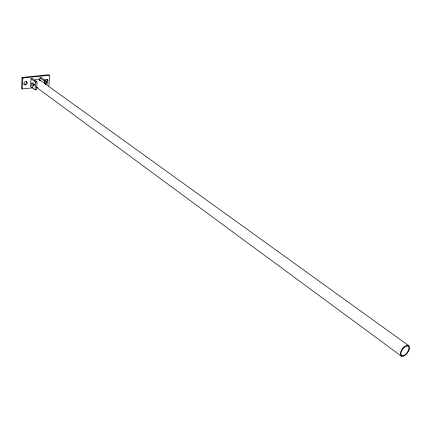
<?xml version="1.0" encoding="UTF-8"?>
<svg xmlns="http://www.w3.org/2000/svg" width="431" height="431" viewBox="0 0 431 431"><rect width="100%" height="100%" fill="white"/><g stroke="black" fill="none" stroke-linecap="round" stroke-linejoin="round"><path stroke-width="0.65" d="M48.892 86.065L49.56 75.28L48.8 74.741L22.083 77.456L21.55 88.409L22.288 88.964L32.928 87.805M22.288 88.964L22.827 78L22.083 77.456M31.016 78.722L30.601 86.518L35.105 89.864L36.597 89.696L37.039 81.868L32.508 78.571L31.016 78.722L35.541 82.025L37.039 81.868M35.105 89.864L35.541 82.025M39.776 80.392L39.927 77.806L41.403 77.655L45.977 80.926L45.74 84.821M44.339 83.679L44.495 81.082L39.927 77.806M33.747 86.254L34.216 85.139L33.898 83.442L33.117 82.865M36.252 87.445L37.583 87.299M44.495 81.082L45.977 80.926M22.827 78L49.56 75.28M38.962 79.347L408.378 345.436M36.64 87.434L401.525 356.259M45.519 82.779L45.729 83.9M34.599 80.398A3.976 3.362 -53.9 0 1 40.191 80.586M44.964 80.29A1.799 1.508 -54.8 0 1 47.518 79.67A1.799 1.508 -54.8 0 1 47.022 82.375M46.99 79.455A1.794 1.508 -54.8 0 1 46.262 81.836M26.296 81.621A1.821 1.552 -53 0 1 23.926 84.201M33.92 84.347A1.169 0.512 82.7 0 1 33.86 85.446M33.85 84.379A1.002 0.442 82.7 0 1 33.796 85.316M46.408 82.386A0.991 0.447 82.8 0 1 47.054 82.493A0.991 0.447 82.8 0 1 47.146 83.883A0.991 0.447 82.8 0 1 46.5 83.776M31.996 82.984L31.528 84.104L31.84 85.801L32.627 86.378L33.09 85.257L32.778 83.56L31.996 82.984M403.491 356.146A6.443 3.238 -53.9 0 0 409.45 346.783A6.443 3.238 -53.9 0 0 401.87 349.595A6.443 3.238 -53.9 0 0 403.491 356.146M403.675 355.489A5.646 2.834 -53.9 0 0 408.89 347.284A5.646 2.834 -53.9 0 0 402.252 349.757A5.646 2.834 -53.9 0 0 403.675 355.489M25.477 84.902A1.821 1.552 -53 0 0 27.04 82.17A1.821 1.552 -53 0 0 24.179 82.466A1.821 1.552 -53 0 0 25.477 84.902"/></g></svg>
